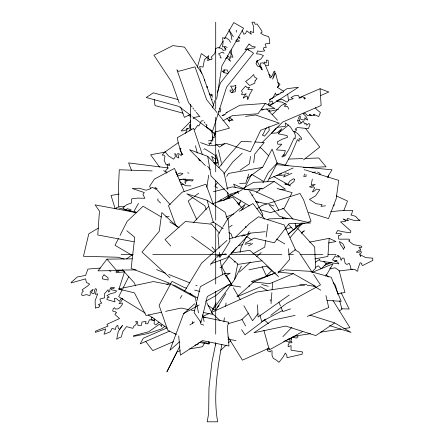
<?xml version="1.0" encoding="UTF-8"?>
<svg xmlns="http://www.w3.org/2000/svg" width="444" height="444" viewBox="0 0 444 444"><rect width="100%" height="100%" fill="white"/><g stroke="black" fill="none" stroke-linecap="round" stroke-linejoin="round"><path stroke-width="0.67" d="M212.199 97.33L212.215 94.711L211.067 94.134L211.644 95.86L209.34 93.845M268.598 105.178L268.614 103.341L270.196 104.495L273.215 103.341L272.067 101.038L269.763 102.187L269.763 99.312L272.866 97.852L275.519 92.979L275.702 94.317L277.245 94.711L279.515 93.973L281.846 92.408L283.083 92.335L283.572 91.253L277.245 87.229L278.51 86.136L278.394 84.349L275.519 72.838L272.638 79.171L274.941 71.112L273.793 71.689L272.427 75.291L270.341 78.022L269.541 76.978L269.763 75.719L265.157 64.785L266.805 65.568L268.614 65.357L268.037 60.179L266.311 60.179L266.311 63.059L264.008 61.905L264.585 64.208L262.765 62.865L260.556 63.059L260.817 66.622L262.282 69.963L261.183 68.859L260.556 67.088L257.476 66.012L255.949 63.631L256.726 62.804L256.527 61.333L260.778 59.157L263.431 55.578L260.234 54.185L256.527 53.852L257.681 50.971L260.467 51.404L264.585 50.971L264.585 50.4L263.309 49.112L263.431 48.096L264.43 47.314L266.311 47.519L265.157 44.067L267.649 43.34L269.763 43.49L269.508 39.405L268.614 36.586L264.202 35.337L260.556 33.134L262.099 32.234L261.705 30.83L257.104 23.926L255.872 24.364L254.801 23.926L254.867 22.899L254.223 22.2L251.926 22.2L253.674 26.734L253.652 32.556L250.2 31.407L251.348 34.282L246.747 30.83L245.621 33.461L243.867 34.282L242.141 30.259M185.215 180.275L185.276 178.926M328.455 177.15L328.554 175.141M249.112 286.602L249.206 285.264M309.479 242.147L329.182 238.35L327.877 256.432L314.968 258.919M271.029 303.613L271.878 292.596M272.094 289.843L272.683 282.267M154.501 318.909L154.096 323.743L155.822 324.891L158.985 322.294M236.208 32.129L236.386 30.259M223.881 321.861L224.353 317.804M225.685 306.31L226.074 302.93M116.495 208.736L116.661 207.365L136.647 212.804M253.668 162.787L254.812 154.013L264.23 142.48L254.795 142.019M265.673 240.382L264.729 247.136L252.869 253.868M266.145 237.002L267.932 224.165M161.866 324.575L161.577 326.618L160.745 325.147L159.274 324.314L148.784 331.724L133.378 335.825L133.378 336.402L147.652 333.616L161.577 328.921L165.04 326.051M206.882 187.235L208.674 175.208M250.544 156.377L249.445 163.819L240.093 170.191M216.628 99.273L221.945 65.762L243.601 28.255L233.76 22.577L224.481 38.65M221.845 344.366C217.271 369.796 213.22 396.092 217.654 421.8L207.209 421.8L208.669 413.231L208.985 387.823L211.893 362.421L215.845 343.029M312.304 179.137L311.194 185.054L315.223 184.482L313.209 185.603L309.468 186.78L311.488 187.351L313.497 186.78L314.652 187.934L312.348 191.963L314.663 190.859L316.378 189.083L319.83 189.66L315.518 195.909L309.468 199.439L315.984 203.663L322.128 204.623L320.979 206.349L325.541 205.816M281.463 173.16L281.274 174.12L279.187 174.042M216.05 302.814L211.683 311.438L234.56 279.581L237.712 264.052M240.043 252.581L241.136 247.18L246.442 236.702M189.71 130.974L190.654 126.49M196.509 302.636L194.1 312.632L201.015 322.516L207.276 296.52L231.18 283.516L224.259 273.632L200.361 286.635L196.986 300.632M210.672 265.051L211.011 263.725L215.717 258.702M197.264 67.466L201.326 53.58L209.968 59.696M223.854 72.588L224.625 69.947M212.104 131.857L206.382 126.995L207.009 125.019M212.465 107.92L214.774 100.683M217.288 92.79L220.435 82.923L247.38 49.023L253.552 53.202L226.612 87.102L212.554 131.174L206.382 126.995M124.57 271.706L118.931 289.183L122.305 289.96M248.784 174.042L245.798 183.239L239.621 183.344M262.088 109.096L261.705 110.245L263.914 109.379M194.711 303.785L183.638 313.608L169.891 350.31L179.454 341.83M209.734 342.124L209.013 344.056L199.545 342.496M304.673 174.026L303.713 176.423L306.016 176.423L306.016 174.409M185.52 133.422L187.562 128.377M190.11 122.072L190.62 120.812M228.704 120.557L229.981 117.405M238.783 205.122L240.87 200.161M262.038 216.25L262.82 214.391L254.978 199.567L249.617 191.358M207.165 87.707L207.614 86.652L206.46 87.035M343.756 210.783L347.508 201.038L336.263 195.876M210.306 143.512L212.948 137.979M214.119 135.52L215.878 131.829M158.125 198.868L157.548 200.016L160.567 203.036M122.078 289.976L118.709 296.681L145.221 313.081M122.999 288.15L128.821 276.573M244.577 188.184L251.565 174.27L263.93 181.652M198.757 342.818L198.141 344.045L194.955 345.232M289.366 198.052L284.199 208.336L276.39 210.783M289.971 196.842L292.096 192.607L277.184 188.511M122.738 298.401L121.334 301.182L118.992 303.602L122.444 303.024L122.444 304.173L120.724 306.737L118.415 308.78L115.44 309.063L114.391 307.631L113.176 308.952L112.665 311.083L115.129 311.588L116.689 312.809L115.446 313.292L114.963 314.535L119.569 318.564L106.91 324.314L108.059 326.04L95.399 331.224L95.399 332.373L105.755 328.921L104.029 334.099L104.606 334.099L110.362 331.796L112.088 328.344L115.54 329.498L115.884 327.028L117.266 325.469L117.843 325.469L118.265 328.027L119.569 329.498L122.444 325.469L118.282 331.407L116.689 339.277L118.437 338.089L121.295 336.979L122.788 331.668L126.473 326.618L132.806 328.344L133.922 326.118L135.681 324.891L136.524 323.176L135.681 321.439L137.407 321.439L137.984 325.469L141.436 325.469L142.013 322.017L146.037 321.439L145.466 323.743L147.763 323.743L149.495 319.713L154.096 320.291L151.221 319.713L151.793 318.564L151.221 317.41L152.37 317.221M118.443 238.55L115.018 245.31L132.789 255.75M119.997 235.481L127.156 221.351L143.068 206.249L161.433 217.038M247.685 234.238L249.245 231.158M234.56 279.581L241.419 266.028M179.814 346.17L166.894 371.828L177.106 351.887L180.292 350.699M204.44 343.101L202.581 346.725L189.621 348.923M256.366 192.28L259.141 190.226L260.09 188.4M262.931 182.922L268.304 172.566L277.2 163.103L272.094 149.117L262.931 166.778L247.413 178.26M277.2 163.103L268.037 180.764L267.099 181.757M285.176 165.396L291.247 154.101L297.386 139.594L299.112 141.32L299.112 138.445L301.415 139.594L301.415 137.868L297.386 133.267L293.934 131.535L295.343 135.215L295.082 139.016L294.289 138.051L293.934 138.445L289.038 149.084L284.726 156.282L284.149 154.556L283.233 156.81L281.846 156.86L284.515 153.729L285.303 150.527L276.668 149.95L276.668 149.378L281.846 144.2L277.822 144.2L277.245 141.897L282.045 139.294L287.601 137.29L287.029 135.564L278.394 133.838L281.846 128.66L277.028 132.934L271.489 133.267L275.985 128.327M138.473 203.363L134.049 211.216L136.536 212.421M218.981 48.18L223.104 41.031M325.763 276.174L333.022 263.825L312.204 272.394M226.662 176.401L228.438 173.454L262.471 167.382M327.4 177.461L332.012 169.791L277.45 164.713L276.085 164.957M180.175 298.351L181.957 295.421M184.454 291.314L201.576 263.181L226.984 240.432M225.879 293.484L215.534 310.484L208.086 305.544M230.514 285.864L231.585 284.105M222.316 227.75L217.998 234.754L219.07 248.179M223.038 226.584L228.077 218.409L245.216 204.273L241.614 210.106M266.511 127.811L265.107 129.931L263.431 133.838L262.282 134.993L264.585 136.142L269.247 130.408L268.825 126.557M269.236 111.5L270.002 110.373L268.903 111.122M119.569 270.224L118.454 271.784L116.117 271.373L116.117 272.527L124.17 271.95M261.755 109.429L274.858 108.491L265.418 103.435L258.031 113.753L232.506 115.59L222.894 120.818M194.633 129.637L197.83 125.208L198.224 125.924L198.984 125.785L201.293 121.051L203.263 120.613M217.704 182.312L214.852 186.147L217.599 188.045M223.804 174.092L232.75 162.032L242.246 153.147M237.201 203.402L238.012 202.309M132.218 258.819L106.971 259.135L98.035 270.846L123.282 270.524M229.176 256.593L221.573 266.444L225.513 273.565M231.713 253.308L236.358 247.286M258.081 313.625L252.592 320.74L243.861 305.772M231.885 92.652L236.158 87.268M256.26 61.977L257.542 60.367M218.831 167.654L226.962 157.692L241.32 141.358L251.426 141.852M218.22 161.866L217.56 162.671L215.667 163.187L215.667 162.615M277.367 87.518L279.998 84.349L277.933 82.506M290.176 237.529L302.758 222.916M277.889 273.082L289.571 259.512L288.384 248.74M294.05 229.587L296.387 227.078M311.882 272.161L315.623 268.148L314.657 247.097L297.758 228.577M259.141 190.226L261.011 188.234M216.661 257.703L218.542 255.694M265.268 231.707L250.183 233.122L227.123 257.72L211.011 263.725M193.201 222.849L208.78 206.327M282.878 336.685L291.93 327.239M190.748 121.223L181.141 130.963L184.171 130.675L186.319 129.809L186.63 128.449L188.051 128.66L189.2 128.083L189.777 124.631L190.926 125.208M193.151 118.792L194.111 117.815M321.373 268.67L326.251 263.786L323.72 261.483M176.829 174.409L180.136 173.021L182.867 173.549L181.718 174.697L177.178 176.157M192.94 180.164L192.074 181.03L187.84 180.253L184.593 182.179L185.675 182.651L185.747 183.905M272.327 114.563L281.607 105.289L285.392 103.657M262.143 142.552L282.662 122.05L321.123 105.483L320.069 88.722L299.262 97.686M288.755 172.971L288.178 173.549L284.987 172.783M235.359 237.285L249.201 223.843L258.497 216.755L284.11 224.903L295.399 249.617L288.839 254.623M271.273 271.112L266.328 275.913L262.099 266.644M248.634 313.07L241.653 319.697L228.016 323.776M220.69 350.327L226.174 345.121M228.666 342.751L230.664 340.859M217.099 307.481L219.12 305.594M238.317 204.19L240.326 202.353M288.245 234.327L293.273 229.726M239.383 272.061L250.555 262.049M256.654 256.593L261.227 252.497M275.641 272.716L253.807 281.957L236.946 296.786L260.65 286.752L267.271 290.509M225.669 58.597L227.178 57.304L228.605 59.557L230.63 61.333L229.298 59.008L230.63 57.881L227.095 55.778M301.187 233.372L304.323 230.797L301.443 232.667M287.973 234.404L301.953 223.088M278.51 133.067L288.739 124.942M303.585 159.879L319.741 147.053L305.5 128.355M175.596 172.544L176.54 171.822L176.54 174.22M265.867 319.042L244.994 334.832L241.597 329.659M270.807 315.301L285.636 304.079M296.459 227.35L300.172 224.586M126.479 258.974L131.457 255.272M166.916 284.487L168.576 283.255M251.931 195.56L253.041 194.738M193.123 197.352L188.173 200.999L196.842 219.869M194.222 196.542L198.629 193.307M289.216 295.032L258.075 317.055L257.514 304.834M178.199 142.729L164.641 152.231L150.616 154.762L159.557 167.099M224.597 143.612L219.486 147.153L216.544 144.328M333.144 205.938L334.215 205.195L334.215 204.623M329.526 325.58L351.054 332.395L334.659 322.932L315.784 335.581L285.775 326.079L253.957 332.75L272.832 320.102L295.171 315.418M315.29 262.31L319.83 259.29L319.541 260.251L320.401 261.017L338.816 263.891L337.668 262.165L332.489 259.868L335.364 255.838L336.73 256.904L338.816 256.987L337.668 255.261L340.082 257.165L341.12 260.439L342.269 258.136L344 258.136L345.149 263.32L346.875 264.469L349.178 263.32L350.427 266.161L350.904 269.075L354.984 269.502L357.231 271.373L358.031 270.329L357.809 269.075L360.112 262.743L361.838 263.32L361.705 264.569L362.415 265.617L372.771 260.439L372.771 258.136L365.828 257.653L360.112 254.684L360.683 256.41L359.535 254.112L361.422 252.669L360.683 250.66L359.401 252.192L356.66 252.386L356.66 251.809L360.683 249.506L358.957 247.203L360.384 247.813L361.838 247.203L361.261 246.054L353.518 244.666L348.601 240.876L349.778 240.654L349.178 239.15L338.816 239.15L338.245 235.697L340.032 235.292L341.697 233.971L338.705 233.361L335.942 233.394L337.668 230.519L343.09 231.796L350.327 232.817L350.904 231.091L340.542 221.883L345.726 221.312L345.726 220.735L343.423 219.009L346.142 220.352L348.601 220.735L346.875 219.58L347.452 218.431L354.395 220.474L360.112 220.157L358.957 220.157L355.594 216.306L350.904 214.979L351.953 213.131L352.63 210.373L339.921 210.761L330.691 211.699M229.315 227.128L232.19 225.225M256.898 208.88L262.065 205.455L299.989 193.49L303.552 199.678L311.044 221.212L307.12 222.45M189.849 324.991L194.394 322.017M269.68 99.922L278.921 93.934M280.658 92.807L281.812 92.063M282.967 91.314L287.013 88.689L298.44 87.252L269.564 105.972M223.082 200.605L232.39 194.589M279.887 189.422L285.392 189.166L274.164 181.424L263.109 188.567L245.205 189.394M267.144 276.545L269.48 275.075M98.307 228.111L88.811 233.799L83.45 256.266L118.293 257.254L124.17 259.124M267.144 219.902L268.903 218.87L290.47 218.298L310.667 223.005L289.105 223.576L274.275 242.801L254.073 238.095L245.266 243.251M234.149 193.534L235.908 192.518M237.079 191.841L238.256 191.164M242.946 188.461L253.507 182.373L274.164 181.424M223.676 200.344L242.452 189.516M217.776 201.687L229.448 195.005L227.35 192.246M239.316 211.3L252.958 203.552L264.768 219.181M315.456 267.488L318.42 265.801L321.101 268.853M339.033 310.955L341.991 309.274L339.671 300.788M183.638 313.608L199.145 304.945M205.705 301.282L215.84 295.615L227.922 284.904L240.765 287.018M302.825 331.44L269.269 349.883L263.908 330.314M248.468 245.854L252.68 243.551M286.186 303.663L320.485 284.893L313.686 274.547M226.079 112.787L239.893 105.267L265.418 103.435M230.719 120.457L231.918 119.802M203.735 149.345L204.734 148.801L215.667 155.705L216.3 158.258L218.171 160.928M225.463 275.846L230.242 273.243L224.259 273.632M282.467 310.595L261.688 321.55L259.923 314.89M190.482 114.297L184.365 117.388L180.641 106.971M193.229 179.587L192.652 179.876L183.472 179.049L179.465 179.676M121.872 298.407L120.724 298.967L119.569 301.298L116.117 298.424L114.391 298.424L114.963 301.876L106.91 299.572L107.354 297.719L109.207 297.269L106.91 295.543L110.978 293.54L114.963 292.668L116.689 290.942L111.511 289.788L110.939 288.639L113.814 288.639L114.391 287.484L110.939 287.484L109.907 289.161L109.785 290.942L108.636 292.091L108.059 289.788L104.418 293.839L104.606 297.846L100 298.995L100.361 301.31L101.732 303.024L98.274 304.751L100 305.328L98.723 307.526L96.548 307.631L95.399 308.203L95.099 300.854L97.702 293.817L95.399 294.394L96.548 289.216L95.399 288.639L94.4 290.587L94.25 293.24L93.096 293.817L91.37 292.668L93.096 289.216L90.237 291.664L90.221 294.966L89.644 295.543L86.364 294.627L82.739 295.543L81.585 294.966L82.162 292.091L83.372 291.264L82.162 289.788L87.918 285.758L89.644 284.032L86.364 282.451L85.614 278.854L71.229 282.884L71.229 282.306L77.456 276.906L85.614 275.402L87.918 269.075L100.4 268.082M179.759 180.164L181.607 179.282M209.08 313.542L202.83 316.367L205.161 317.771M211.577 312.41L256.571 292.063L306.915 284.421M269.308 348.007L242.435 360.156L228.033 336.99M283.683 341.508L296.181 335.853L310.467 333.688M268.886 178.943L293.173 167.982M269.186 348.485L267.815 349.106L267.46 350.788L270.341 351.937L270.807 350.86L272.067 350.788L272.011 355.283L273.215 358.269L276.534 360.251L278.971 362.298L282.922 357.27L285.303 353.091L286.78 355.178L287.029 357.692L301.987 354.24L302.564 351.937L291.053 350.211L291.053 345.61L288.178 346.758L288.178 344.455L289.116 343.911L288.755 342.729L291.936 342.735L291.63 341.003L288.678 342.002L285.875 341.003L285.875 340.431M291.941 173.299L283.572 177.001L285.303 174.697L280.097 175.602L276.174 175.319M166.988 327.95L143.223 338.256L140.254 343.834L169.647 331.08M173.421 341.658L152.78 350.61L145.715 341.475M320.646 95.549L328.843 92.019L320.069 88.722M307.331 285.387L315.579 286.302L293.318 273.671L269.613 283.705L253.807 281.957M307.276 316.406L328.726 307.575L325.924 295.526M210.7 223.171L213.903 221.883M226.063 217.011L233.744 213.93M219.919 267.776L222.477 266.75M233.999 262.132L235.276 261.616M319.258 174.575L320.401 174.12L319.07 172.655L317.482 172.028M324.126 265.534L331.846 262.526M335.059 261.272L336.985 260.523L334.388 261.3M229.026 120.801L232.234 119.586M241.808 236.247L250.183 233.122M273.099 273.915L251.243 281.601L253.863 282.323M278.244 272.105L284.671 269.841L309.612 271.284L331.202 277.267L341.186 301.293L327.034 300.477M290.531 308.896L282.817 311.61L280.98 307.181M211.971 203.901L232.806 197.136L243.129 209.224M285.542 229.259L291.431 227.406M295.354 226.163L305.161 223.071M237.157 192.041L229.992 194.283L249.428 205.877M275.086 211.194L270.529 212.621L260.156 209.773M325.946 263.825L331.141 262.271M229.154 238.889L244.095 234.798L245.243 235.559M213.364 191.758L224.57 188.894M226.545 188.389L232.478 186.874L254.201 190.981L273.21 199.589L278.882 210.484M268.992 111.516L278.449 109.352M161.505 312.221L146.043 315.518L134.449 292.862L118.454 288.989L153.413 281.546L170.296 284.893M165.54 311.366L181.002 308.075L189.111 309.679M215.912 255.972L225.979 253.851M248.918 269.808L266.378 266.134L278.56 276.623L261.966 260.8L249.789 250.316L231.424 253.047M224.398 114.946L222 115.423L224.947 114.591L226.601 112.548L227.178 112.548M328.488 242.957L335.958 241.519L329.182 238.35M238.295 245.515L242.319 244.749M245.005 244.239L251.038 243.09M180.83 184.793L183.905 184.238M329.67 268.787L335.131 267.821L339.094 270.501L344.933 292.485L337.423 293.811M194.594 117.327L200.005 116.422M119.092 194.084L111.022 195.432L115.218 208.93M320.668 332.14L341.081 329.037M343.8 328.627L349.922 327.7L333 300.477M218.726 256.01L220.085 255.811M261.966 260.8L238.162 264.341L228.521 256.038M245.454 116.383L255.605 115.002L279.298 123.182L260.695 130.242L250.427 151.754L226.729 143.573L210.484 145.782M312.332 172.4L315.634 171.983M338.922 270.99L352.658 269.33M276.884 127.339L285.303 126.357L285.303 122.905L290.459 126.967L293.356 131.535L295.082 131.535L296.808 129.809L295.082 129.237L297.386 127.511L308.319 128.66L310.045 124.631L308.896 123.482L306.593 125.208L306.543 123.92L305.444 123.482L305.289 124.076L304.867 124.059L303.141 121.179L301.465 122.849L299.112 124.059L297.386 120.03L299.689 120.602L298.496 118.026L299.689 116.001L300.261 116.001L300.261 117.727L299.878 118.259L300.261 118.875L302.192 119.769L304.867 120.03L304.867 117.727L306.033 119.175L307.742 120.03L305.91 116.367L303.141 113.697L304.867 113.12L307.553 115.551L311.194 115.423L310.067 115.013L309.468 114.275L312.293 115.734L314.652 115.423L313.497 114.275L318.675 116.578L320.401 112.548L316.916 109.69L315.29 107.709M208.469 140.848L211.782 140.487M165.706 216.872L169.164 216.683M236.363 40.01L238.023 39.921L239.266 40.615L239.266 41.192L236.841 41.447L235.808 40.615M288.633 159.057L303.019 158.547M305.078 158.475L318.781 157.986L326.057 166.805L303.446 167.616M308.081 167.693L312.193 167.543M136.058 269.891L116.273 270.141L106.971 259.135M221.423 57.881L220.274 57.881L220.257 55.794L218.548 53.852L222.577 52.126L224.048 53.363M211.355 99.312L212.315 99.312M221.711 145.349L222 145.349M121.129 254.556L131.041 254.556M131.235 254.556L133.211 254.556M152.775 254.556L226.74 254.556M230.053 254.556L281.829 254.556M288.877 254.556L293.423 254.556M300.183 254.556L322.821 254.556M328.166 254.556L336.069 254.556M213.725 162.959L218.542 163.087M190.97 185.897L185.459 185.725L179.864 181.846M152.175 170.907L119.275 169.758L118.37 189.921L118.32 206.615L124.487 206.832M341.591 308.752L349.162 309.024L341.025 292.529M125.18 210.134L131.08 210.373L131.08 209.801L127.472 208.702L125.325 209.801L123.021 208.075L123.021 207.498L126.684 204.728L131.652 202.897L131.652 198.868L137.568 198.102L144.888 198.29L142.929 194.483L144.311 192.535L132.229 188.506L139.138 188.212L146.037 190.232L149.317 189.233L152.37 187.357L155.788 189.261M278.199 272L293.318 273.671M299.772 284.554L304.584 285.087M168.326 167.982L128.588 162.904L131.563 170.518M236.019 340.609L228.027 339.155M218.576 111.699L220.274 111.971L220.851 109.096L219.697 108.519M227.755 73.415L224.686 72.855L222 71.112L223.765 71.162L223.726 69.963L227.178 69.963L228.471 72.983M136.78 212.704L95.11 204.867L99.473 211.15L97.763 234.976L134.06 241.797M191.136 310.079L194.511 310.75M203.291 312.487L212.748 314.363L206.793 302.73M202.359 316.811L228.765 322.244L227.311 326.856L228.949 346.048L202.542 340.615L180.364 355.117L178.727 335.925M255.511 201.376L266.805 203.979M200.527 160.806L199.239 160.489L198.712 158.48M186.63 288.15L184.643 287.662L171.978 281.374L159.069 305.339L167.799 330.286L176.24 334.476M194.583 290.104L199.883 291.408M200.999 341.625L208.952 343.578L208.28 341.658M276.712 162.948L288.123 165.767M304.234 169.752L305.577 170.085M177.966 99.55L153.33 92.835L146.226 97.514L178.849 106.41L190.97 115.557M182.961 113.187L154.995 105.561L154.207 99.534M261.71 284.499L268.254 286.313M211.788 143.912L208.763 143.046L209.918 145.349L208.192 145.349L200.594 142.585M273.954 205.955L268.803 204.44L279.565 216.295L287.934 218.753M282.323 208.408L283.611 208.791L293.029 219.164M256.632 202.042L258.563 202.608M306.249 170.246L338.683 180.381L336.197 198.684L328.493 218.592L308.636 212.387M309.868 315.085L334.659 322.932M227.517 219.514L225.125 212.271L207.115 200.305L186.863 193.789L204.878 205.755L206.183 209.707M203.768 325.108L200.893 324.159L200.194 320.829M292.535 336.896L296.237 338.128L297.963 336.979L297.963 336.402L296.037 335.636M187.651 172.733L188.955 173.182M181.141 148.635L179.992 148.224L179.992 149.378L180.908 151.976L182.867 154.556L181.579 154.606L181.141 155.705L179.837 154.251L177.689 153.408L178.843 158.008L176.54 156.86L176.129 154.573L174.814 153.408L175.33 156.649L173.66 159.157L168.509 155.916L165.029 151.676L162.154 155.134L163.83 155.156L165.029 156.282L164.141 160.267L166.178 164.913L169.636 163.764L169.636 165.49L167.333 164.913L167.86 168.32L165.606 170.668L166.755 172.971M227.539 189.383L224.031 172.755L207.72 156.349L189.56 149.689L205.389 165.612M182.834 179.221L187.107 180.841M170.951 283.788L131.135 268.409L134.737 237.307L126.795 230.752M109.191 270.69L110.939 271.373M156.532 269.63L165.534 273.21M168.753 274.486L189.982 282.922M195.771 285.22L197.058 285.731M238.4 37.74L239.838 38.312L239.838 37.74L238.262 37.019M244.672 189.122L233.555 184.099L235.437 187.657M227.178 47.519L224.875 46.37L222.577 46.947L223.088 42.014L222.577 37.74L224.969 38.201L226.029 37.74L228.926 39.86L230.63 42.341M197.541 297.896L175.569 285.842L171.545 284.515L195.299 297.547L198.512 312.848M273.726 176.557L290.676 185.975M305.799 98.446L304.29 97.586L304.673 98.735M276.579 239.111L284.826 243.911M294.833 249.733L298.956 252.137L312.176 272.25M169.725 221.917L179.143 227.594M225.741 48.385L224.303 47.519L226.029 49.822L223.149 50.4L221.667 48.44L217.971 47.519L215.667 48.674L214.835 53.48L211.067 57.304L212.171 58.442L211.644 59.607L210.062 59.54L207.614 60.756L208.763 55.578L204.429 59.812L203.008 67.088L199.556 66.511L201.565 73.304M313.231 285.664L320.801 290.226M148.168 314.901L152.886 317.815L166.922 327.933M157.148 188.761L154.806 187.296L170.219 204.695M233.067 120.602L229.481 117.149M214.48 137.795L212.793 136.719L212.793 141.031M246.387 236.319L252.114 240.121M223.282 228.71L213.153 221.983L207.115 200.305M228.91 232.451L231.163 233.949L232.467 237.901M259.834 147.408L262.032 148.929L268.676 155.833M163.642 170.59L167 172.916M261.094 188.35L262.221 189.144M191.525 236.463L214.036 252.597M174.22 333.2L175.907 334.41M192.624 116.805L207.492 128.038M188.722 115.29L190.926 116.955M247.38 49.023L248.94 50.35M213.664 133.183L215.223 134.51M261.96 68.221L259.901 66.378L256.976 60.956M268.659 74.209L271.75 76.973M267.016 348.912L268.043 349.833M264.363 319.969L268.409 323.648M177.644 227.051L161.832 212.565L159.274 231.202L142.002 252.092L170.052 277.789M189.938 293.018L192.491 295.354M211.388 312.665L220.074 320.612M266.65 108.869L277.506 120.207M288.594 224.47L293.528 229.903M122.311 269.669L134.227 282.773L135.664 285.897M219.503 233.194L211.599 224.203L185.414 221.478L165.068 239.56L170.774 246.054M226.989 118.165L229.77 121.917M326.007 274.448L328.238 276.989M333.144 282.589L335.375 285.131L337.878 294.267M211.383 131.03L212.826 132.684L229.498 128.127L217.876 113.67M212.004 246.969L215.595 251.176M245.26 226.44L246.148 227.489M217.016 112.604L206.688 99.75L195.01 66.828L178.338 71.39L176.895 69.73L188.567 102.653L192.013 106.937M192.874 108.009L193.734 109.074M194.594 110.145L195.454 111.216M196.315 112.288L199.328 116.034M204.062 121.928L204.923 122.999M205.788 124.065L206.649 125.136M299.073 120.263L301.215 122.96M207.659 166.278L210.173 169.597M233.394 36.785L228.904 29.681L231.346 35.914L231.896 39.732M233.383 287.806L240.371 299.783M229.853 51.471L231.207 54.423L230.63 56.727L232.934 57.304L231.574 53.53L231.207 49.822M226.496 275.347L232.073 285.431M242.019 319.38L245.593 326.013M237.318 191.214L238.572 193.584M282.351 217.144L283.294 218.964M288.755 109.096L287.534 106.499L284.149 106.216L286.452 104.49L281.463 101.976L277.245 101.615L276.668 100.461L282.151 99.401L287.029 102.187L289.488 99.617L293.356 98.735L291.053 97.586L293.911 95.898L297.963 95.282L299.212 96.792L299.112 98.163L301.237 97.647L302.564 96.437L304.118 97.919L304.234 99.228M220.724 199.661L221.306 200.921M213.403 160.883L211.644 156.282L215.346 158.974L215.618 162.005M214.158 162.615L214.913 164.341M184.116 191.297L174.475 168.426L154.395 179.082L149.661 186.247L150.732 188.783M278.876 302.125L280.453 305.916M330.375 267.76L330.869 269.036M213.264 204.24L205.916 184.238L182.207 192.191L168.498 205.661L175.846 225.663M288.755 338.705L289.272 340.154L291.63 339.854L291.63 338.128M213.842 106.083L202.442 74.17L184.571 47.142L172.883 45.599L153.929 55.195L171.806 82.218L179.248 103.058M202.32 154.479L193.612 128.372L177.278 137.723L178.399 143.584L182.101 154.679M295.116 223.315L296.414 227.988M191.203 129.659L190.509 126.978L190.376 104.445M195.399 145.743L197.319 153.119M214.113 133.533L214.963 136.824M218.365 149.972L221.334 162.521M212.904 137.818L211.71 131.091M216.5 154.506L218.054 162.521M228.804 195.366L229.365 198.03M228.643 198.435L227.378 192.446L211.072 176.04L207.72 156.349M202.68 314.84L204.079 321.495M192.435 321.445L192.857 323.437M221.573 163.858L221.806 165.196M220.263 260.245L222.716 274.93M218.276 163.858L218.492 165.196M287.679 94.056L288.522 100.755M270.202 299.622L270.346 300.965M228.077 218.409L229.898 241.236L219.819 257.576L219.392 252.209M204.69 79.748L204.734 80.897M215.712 22.2L215.712 109.096M215.712 117.327L215.712 171.822M215.712 180.253L215.712 220.157M215.712 223.388L215.712 284.032M215.712 291.253L215.712 334.099M215.712 342.729L215.712 345.032M247.436 97.103L247.319 99.312L247.896 99.312L249.661 94.383L252.497 89.527L247.896 89.527L249.622 87.229L247.286 87.829L245.593 86.075L241.564 90.681L242.302 92.696L241.564 94.711L243.828 94.705L246.17 93.556L243.29 97.586L243.29 98.163L246.747 95.86L247.436 97.103M235.808 85.503L235.237 91.83L231.207 92.408L230.059 91.253L230.059 90.104L232.934 90.104L230.63 86.075L233.3 86.214L235.808 85.503M255.072 80.819L254.801 83.2L249.622 85.503L245.593 81.474L250.094 78.177L253.652 74.564L254.434 76.973L257.104 78.594L255.072 80.819M294.505 179.298L293.934 181.602L289.205 185.237L284.726 183.905L287.601 184.482L289.721 181.263L293.356 178.727L294.505 179.298M344.572 247.203L343.423 249.506L342.846 247.78L340.354 244.461L339.394 241.453L342.846 243.75L344.572 247.203M249.045 44.067L245.016 49.822L249.689 48.357L254.223 48.096L255.378 46.947L252.192 46.465L249.045 44.067M104.029 274.825L102.303 277.128L102.303 278.854L108.059 280.009L108.059 277.705L104.029 274.825"/></g></svg>
